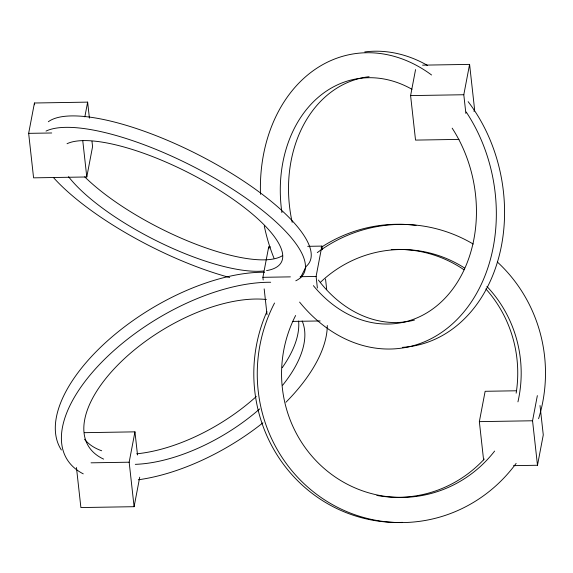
<?xml version="1.0" encoding="UTF-8"?>
<svg xmlns="http://www.w3.org/2000/svg" width="573" height="573" viewBox="0 0 573 573"><rect width="100%" height="100%" fill="white"/><g stroke="black" fill="none" stroke-linecap="round" stroke-linejoin="round"><path stroke-width="0.86" d="M91.981 141.287L92.575 146.624L86.788 176.971L33.585 177.845L28.65 133.351L34.437 103.004L87.64 102.13L89.417 118.145M84.833 116.871L87.64 102.13M76.453 467.518L80.893 507.563L134.096 506.69L129.161 462.203L134.949 431.849L84.41 432.679M134.096 506.69L139.719 477.209M263.186 279.989L262.892 277.318L268.68 246.97L270.456 246.942M317.378 288.018L316.095 276.451L321.883 246.096L307.694 246.333M458.98 139.389L415.532 140.099L410.597 95.605L415.561 69.591M465.87 113.425L463.801 94.738L469.588 64.384L422.595 65.157M474.029 111.477L474.523 108.877L469.588 64.384M483.591 459.904L479.35 421.642L485.138 391.295L516.173 390.786M513.544 465.656L537.488 465.262L532.553 420.768L537.352 395.621M537.488 465.262L543.276 434.914L540.017 405.548M300.438 277.776L306.24 266.345A149.102 45.238 26.9 0 0 215.004 163.677A149.102 45.238 26.9 0 0 48.34 121.734M410.597 95.605L463.801 94.738M28.65 133.351L51.706 132.979M262.892 277.318L290.382 276.866M300.13 276.709L316.095 276.451M292.653 321.403L320.142 320.952M479.35 421.642L532.553 420.768M91.035 462.826L129.161 462.203M321.883 246.096L322.277 249.656M325.536 279.022L326.717 289.702M268.68 246.97L268.88 248.746M264.174 288.885L267.032 314.692M134.949 431.849L137.513 454.983M82.741 140.492L86.788 176.971M34.437 103.004L34.638 104.78M327.29 325.478A149.102 73.065 -31.3 0 1 285.956 402.239M262.9 422.845A149.102 73.065 -31.3 0 1 138.315 479.787M83.257 473.857A149.102 73.065 -31.3 0 1 101.729 362.193A149.102 73.065 -31.3 0 1 270.678 282.26M317.284 252.629A149.102 144.109 -87.8 0 1 473.219 244.048M497.335 261.99A149.102 144.109 -87.8 0 1 538.591 418.72M516.137 463.378A149.102 144.109 -87.8 0 1 323.33 499.033A149.102 144.109 -87.8 0 1 274.546 303.017M466.221 112.014A149.102 116.785 79.6 0 1 461.781 314.412A149.102 116.785 79.6 0 1 299.593 302.1M273.98 258.194A149.102 116.785 79.6 0 1 264.268 225.905M260.493 194.333A149.102 116.785 79.6 0 1 431.562 74.984M46.019 131.095A149.102 45.238 26.9 0 1 220.934 181.913A149.102 45.238 26.9 0 1 295.783 280.791M229.644 277.49A149.102 45.238 26.9 0 1 53.618 177.73M302.157 320.995A123.961 60.745 -31.3 0 1 282.661 385.214M259.77 408.871A123.961 60.745 -31.3 0 1 135.3 464.345M103.634 459.116A123.961 60.745 -31.3 0 1 120.251 362.58A123.961 60.745 -31.3 0 1 266.395 299.507M61.368 449.998A149.102 73.065 -31.3 0 1 109.765 338.836A149.102 73.065 -31.3 0 1 264.583 272.232M298.605 321.052A123.961 60.745 -31.3 0 1 282.238 367.68M256.324 396.487A123.961 60.745 -31.3 0 1 136.703 453.816M101.679 450.765A123.961 60.745 -31.3 0 1 84.525 439.226M320.636 282.124A123.961 119.807 -87.8 0 1 464.502 267.963M486.885 286.436A123.961 119.807 -87.8 0 1 517.942 401.845M494.628 451.073A123.961 119.807 -87.8 0 1 335.312 477.065A123.961 119.807 -87.8 0 1 295.618 315.508M402.59 522.361A149.102 144.109 -87.8 0 1 266.882 311.648M321.124 247.4A149.102 144.109 -87.8 0 1 416.048 225.397M391.287 249.613A123.961 119.807 -87.8 0 1 464.001 269.783M485.854 288.921A123.961 119.807 -87.8 0 1 516.151 393.171M484.307 459.023A123.961 119.807 -87.8 0 1 376.862 495.437M452.176 128.166A123.961 97.095 79.6 0 1 447.542 295.46A123.961 97.095 79.6 0 1 313.381 285.641M281.916 212.612A123.961 97.095 79.6 0 1 315.014 100.239A123.961 97.095 79.6 0 1 411.951 89.281M468.141 101.657A149.102 116.785 79.6 0 1 498.789 257.341A149.102 116.785 79.6 0 1 402.368 347.36M364.765 51.921A149.102 116.785 79.6 0 1 427.401 65.365M414.472 320.063A123.961 97.095 79.6 0 1 318.373 280.032M292.201 222.367A123.961 97.095 79.6 0 1 369.091 76.703M67.041 143.73A123.961 37.61 26.9 0 1 220.784 191.088A123.961 37.61 26.9 0 1 266.574 270.592M263.637 270.986A123.961 37.61 26.9 0 1 160.949 242.988A123.961 37.61 26.9 0 1 68.545 176.685M282.46 255.673A123.961 37.61 26.9 0 1 191.962 242.673A123.961 37.61 26.9 0 1 84.718 176.828"/></g></svg>
